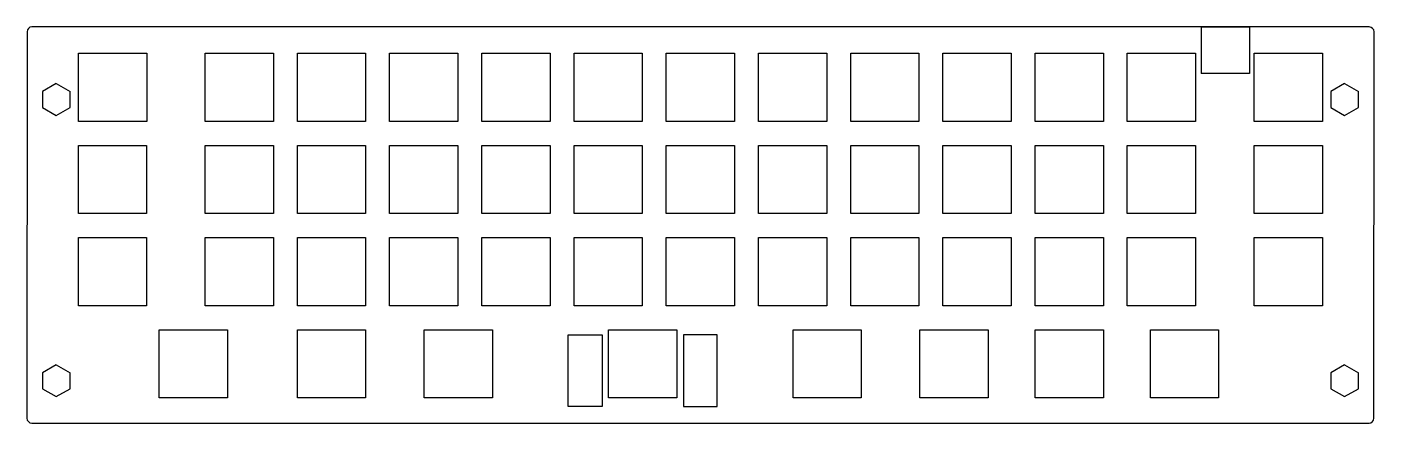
# Model space of a CAD drawing. Extents: x 80 to 358, y -177 to -95.
import ezdxf

# ---------------------------------------------------------------- set-up
doc = ezdxf.new("R2010")
doc.units = 0
doc.layers.add('BLACK', color=7, linetype='CONTINUOUS')

msp = doc.modelspace()

# ---------------------------------------------------------------- linework, layer by layer
at = {"layer": 'BLACK', "linetype": 'CONTINUOUS'}
for p, q in [((79.81, -95.99), (79.79, -175.87)), ((357.09, -95), (80.81, -94.99)), ((322.36, -94.985), (322.36, -104.61)), ((322.36, -94.985), (332.36, -94.985)), ((332.36, -94.985), (332.36, -104.61)), ((358.06, -175.87), (358.09, -96)), ((90.45, -100.41), (104.55, -100.41)), ((90.45, -114.51), (90.45, -100.41)), ((104.55, -100.41), (104.55, -114.51)), ((116.61625, -100.42375), (130.71625, -100.42375)), ((116.61625, -114.52375), (116.61625, -100.42375)), ((130.71625, -100.42375), (130.71625, -114.52375)), ((135.66625, -100.42375), (149.76625, -100.42375)), ((135.66625, -114.52375), (135.66625, -100.42375)), ((149.76625, -100.42375), (149.76625, -114.52375)), ((154.71625, -100.42375), (168.81625, -100.42375)), ((154.71625, -114.52375), (154.71625, -100.42375)), ((168.81625, -100.42375), (168.81625, -114.52375)), ((173.76625, -100.42375), (187.86625, -100.42375)), ((173.76625, -114.52375), (173.76625, -100.42375)), ((187.86625, -100.42375), (187.86625, -114.52375)), ((192.81625, -100.42375), (206.91625, -100.42375)), ((192.81625, -114.52375), (192.81625, -100.42375)), ((206.91625, -100.42375), (206.91625, -114.52375)), ((211.86625, -100.42375), (225.96625, -100.42375)), ((211.86625, -114.52375), (211.86625, -100.42375)), ((225.96625, -100.42375), (225.96625, -114.52375)), ((230.91625, -100.42375), (245.01625, -100.42375)), ((230.91625, -114.52375), (230.91625, -100.42375)), ((245.01625, -100.42375), (245.01625, -114.52375)), ((249.96625, -100.42375), (264.06625, -100.42375)), ((249.96625, -114.52375), (249.96625, -100.42375)), ((264.06625, -100.42375), (264.06625, -114.52375)), ((269.01625, -100.42375), (283.11625, -100.42375)), ((269.01625, -114.52375), (269.01625, -100.42375)), ((283.11625, -100.42375), (283.11625, -114.52375)), ((288.06625, -100.42375), (302.16625, -100.42375)), ((288.06625, -114.52375), (288.06625, -100.42375)), ((302.16625, -100.42375), (302.16625, -114.52375)), ((307.11625, -100.42375), (321.21625, -100.42375)), ((307.11625, -114.52375), (307.11625, -100.42375)), ((321.21625, -100.42375), (321.21625, -114.52375)), ((333.31, -100.42375), (347.41, -100.42375)), ((333.31, -114.52375), (333.31, -100.42375)), ((347.41, -100.42375), (347.41, -114.52375)), ((332.36, -104.61), (322.36, -104.61)), ((85.85, -106.7), (82.992116, -108.35)), ((82.992116, -108.35), (82.992116, -111.65)), ((85.85, -106.7), (88.707884, -108.35)), ((88.707884, -111.65), (88.707884, -108.35)), ((352, -106.7), (349.142116, -108.35)), ((349.142116, -108.35), (349.142116, -111.65)), ((352, -106.7), (354.857884, -108.35)), ((354.857884, -111.65), (354.857884, -108.35)), ((82.992116, -111.65), (85.85, -113.3)), ((85.85, -113.3), (88.707884, -111.65)), ((349.142116, -111.65), (352, -113.3)), ((352, -113.3), (354.857884, -111.65)), ((104.55, -114.51), (90.45, -114.51)), ((130.71625, -114.52375), (116.61625, -114.52375)), ((149.76625, -114.52375), (135.66625, -114.52375)), ((168.81625, -114.52375), (154.71625, -114.52375)), ((187.86625, -114.52375), (173.76625, -114.52375)), ((206.91625, -114.52375), (192.81625, -114.52375)), ((225.96625, -114.52375), (211.86625, -114.52375)), ((245.01625, -114.52375), (230.91625, -114.52375)), ((264.06625, -114.52375), (249.96625, -114.52375)), ((283.11625, -114.52375), (269.01625, -114.52375)), ((302.16625, -114.52375), (288.06625, -114.52375)), ((321.21625, -114.52375), (307.11625, -114.52375)), ((347.41, -114.52375), (333.31, -114.52375)), ((90.4225, -119.47375), (104.5225, -119.47375)), ((90.4225, -133.57375), (90.4225, -119.47375)), ((104.5225, -119.47375), (104.5225, -133.57375)), ((116.61625, -119.47375), (130.71625, -119.47375)), ((116.61625, -133.57375), (116.61625, -119.47375)), ((130.71625, -119.47375), (130.71625, -133.57375)), ((135.66625, -119.47375), (149.76625, -119.47375)), ((135.66625, -133.57375), (135.66625, -119.47375)), ((149.76625, -119.47375), (149.76625, -133.57375)), ((154.71625, -119.47375), (168.81625, -119.47375)), ((154.71625, -133.57375), (154.71625, -119.47375)), ((168.81625, -119.47375), (168.81625, -133.57375)), ((173.76625, -119.47375), (187.86625, -119.47375)), ((173.76625, -133.57375), (173.76625, -119.47375)), ((187.86625, -119.47375), (187.86625, -133.57375)), ((192.81625, -119.47375), (206.91625, -119.47375)), ((192.81625, -133.57375), (192.81625, -119.47375)), ((206.91625, -119.47375), (206.91625, -133.57375)), ((211.86625, -119.47375), (225.96625, -119.47375)), ((211.86625, -133.57375), (211.86625, -119.47375)), ((225.96625, -119.47375), (225.96625, -133.57375)), ((230.91625, -119.47375), (245.01625, -119.47375)), ((230.91625, -133.57375), (230.91625, -119.47375)), ((245.01625, -119.47375), (245.01625, -133.57375)), ((249.96625, -119.47375), (264.06625, -119.47375)), ((249.96625, -133.57375), (249.96625, -119.47375)), ((264.06625, -119.47375), (264.06625, -133.57375)), ((269.01625, -119.47375), (283.11625, -119.47375)), ((269.01625, -133.57375), (269.01625, -119.47375)), ((283.11625, -119.47375), (283.11625, -133.57375)), ((288.06625, -119.47375), (302.16625, -119.47375)), ((288.06625, -133.57375), (288.06625, -119.47375)), ((302.16625, -119.47375), (302.16625, -133.57375)), ((307.11625, -119.47375), (321.21625, -119.47375)), ((307.11625, -133.57375), (307.11625, -119.47375)), ((321.21625, -119.47375), (321.21625, -133.57375)), ((333.31, -119.47375), (347.41, -119.47375)), ((333.31, -133.57375), (333.31, -119.47375)), ((347.41, -119.47375), (347.41, -133.57375)), ((104.5225, -133.57375), (90.4225, -133.57375)), ((130.71625, -133.57375), (116.61625, -133.57375)), ((149.76625, -133.57375), (135.66625, -133.57375)), ((168.81625, -133.57375), (154.71625, -133.57375)), ((187.86625, -133.57375), (173.76625, -133.57375)), ((206.91625, -133.57375), (192.81625, -133.57375)), ((225.96625, -133.57375), (211.86625, -133.57375)), ((245.01625, -133.57375), (230.91625, -133.57375)), ((264.06625, -133.57375), (249.96625, -133.57375)), ((283.11625, -133.57375), (269.01625, -133.57375)), ((302.16625, -133.57375), (288.06625, -133.57375)), ((321.21625, -133.57375), (307.11625, -133.57375)), ((347.41, -133.57375), (333.31, -133.57375)), ((90.4225, -138.52375), (104.5225, -138.52375)), ((90.4225, -152.62375), (90.4225, -138.52375)), ((104.5225, -138.52375), (104.5225, -152.62375)), ((116.61625, -138.52375), (130.71625, -138.52375)), ((116.61625, -152.62375), (116.61625, -138.52375)), ((130.71625, -138.52375), (130.71625, -152.62375)), ((135.66625, -138.52375), (149.76625, -138.52375)), ((135.66625, -152.62375), (135.66625, -138.52375)), ((149.76625, -138.52375), (149.76625, -152.62375)), ((154.71625, -138.52375), (168.81625, -138.52375)), ((154.71625, -152.62375), (154.71625, -138.52375)), ((168.81625, -138.52375), (168.81625, -152.62375)), ((173.76625, -138.52375), (187.86625, -138.52375)), ((173.76625, -152.62375), (173.76625, -138.52375)), ((187.86625, -138.52375), (187.86625, -152.62375)), ((192.81625, -138.52375), (206.91625, -138.52375)), ((192.81625, -152.62375), (192.81625, -138.52375)), ((206.91625, -138.52375), (206.91625, -152.62375)), ((211.86625, -138.52375), (225.96625, -138.52375)), ((211.86625, -152.62375), (211.86625, -138.52375)), ((225.96625, -138.52375), (225.96625, -152.62375)), ((230.91625, -138.52375), (245.01625, -138.52375)), ((230.91625, -152.62375), (230.91625, -138.52375)), ((245.01625, -138.52375), (245.01625, -152.62375)), ((249.96625, -138.52375), (264.06625, -138.52375)), ((249.96625, -152.62375), (249.96625, -138.52375)), ((264.06625, -138.52375), (264.06625, -152.62375)), ((269.01625, -138.52375), (283.11625, -138.52375)), ((269.01625, -152.62375), (269.01625, -138.52375)), ((283.11625, -138.52375), (283.11625, -152.62375)), ((288.06625, -138.52375), (302.16625, -138.52375)), ((288.06625, -152.62375), (288.06625, -138.52375)), ((302.16625, -138.52375), (302.16625, -152.62375)), ((307.11625, -138.52375), (321.21625, -138.52375)), ((307.11625, -152.62375), (307.11625, -138.52375)), ((321.21625, -138.52375), (321.21625, -152.62375)), ((333.31, -138.52375), (347.41, -138.52375)), ((333.31, -152.62375), (333.31, -138.52375)), ((347.41, -138.52375), (347.41, -152.62375)), ((104.5225, -152.62375), (90.4225, -152.62375)), ((130.71625, -152.62375), (116.61625, -152.62375)), ((149.76625, -152.62375), (135.66625, -152.62375)), ((168.81625, -152.62375), (154.71625, -152.62375)), ((187.86625, -152.62375), (173.76625, -152.62375)), ((206.91625, -152.62375), (192.81625, -152.62375)), ((225.96625, -152.62375), (211.86625, -152.62375)), ((245.01625, -152.62375), (230.91625, -152.62375)), ((264.06625, -152.62375), (249.96625, -152.62375)), ((283.11625, -152.62375), (269.01625, -152.62375)), ((302.16625, -152.62375), (288.06625, -152.62375)), ((321.21625, -152.62375), (307.11625, -152.62375)), ((347.41, -152.62375), (333.31, -152.62375)), ((107.09125, -157.57375), (121.19125, -157.57375)), ((107.09125, -171.67375), (107.09125, -157.57375)), ((121.19125, -157.57375), (121.19125, -171.67375)), ((135.66625, -157.57375), (149.76625, -157.57375)), ((135.66625, -171.67375), (135.66625, -157.57375)), ((149.76625, -157.57375), (149.76625, -171.67375)), ((161.86, -157.57375), (175.96, -157.57375)), ((161.86, -171.67375), (161.86, -157.57375)), ((175.96, -157.57375), (175.96, -171.67375)), ((191.61, -158.62375), (198.61, -158.62375)), ((191.61, -173.42375), (191.61, -158.62375)), ((198.61, -158.62375), (198.61, -173.42375)), ((199.96, -157.57375), (214.06, -157.57375)), ((199.96, -171.67375), (199.96, -157.57375)), ((214.06, -157.57375), (214.06, -171.67375)), ((215.41, -158.62375), (215.41, -173.42375)), ((222.41, -158.62375), (215.41, -158.62375)), ((222.41, -173.42375), (222.41, -158.62375)), ((238.06, -157.57375), (252.16, -157.57375)), ((238.06, -171.67375), (238.06, -157.57375)), ((252.16, -157.57375), (252.16, -171.67375)), ((264.25375, -157.57375), (278.35375, -157.57375)), ((264.25375, -171.67375), (264.25375, -157.57375)), ((278.35375, -157.57375), (278.35375, -171.67375)), ((288.06625, -157.57375), (302.16625, -157.57375)), ((288.06625, -171.67375), (288.06625, -157.57375)), ((302.16625, -157.57375), (302.16625, -171.67375)), ((311.87875, -157.57375), (325.97875, -157.57375)), ((311.87875, -171.67375), (311.87875, -157.57375)), ((325.97875, -157.57375), (325.97875, -171.67375)), ((85.85, -164.81), (82.992116, -166.46)), ((82.992116, -166.46), (82.992116, -169.76)), ((85.85, -164.81), (88.707884, -166.46)), ((88.707884, -169.76), (88.707884, -166.46)), ((352, -164.81), (349.142116, -166.46)), ((349.142116, -166.46), (349.142116, -169.76)), ((352, -164.81), (354.857884, -166.46)), ((354.857884, -169.76), (354.857884, -166.46)), ((82.992116, -169.76), (85.85, -171.41)), ((85.85, -171.41), (88.707884, -169.76)), ((349.142116, -169.76), (352, -171.41)), ((352, -171.41), (354.857884, -169.76)), ((121.19125, -171.67375), (107.09125, -171.67375)), ((149.76625, -171.67375), (135.66625, -171.67375)), ((175.96, -171.67375), (161.86, -171.67375)), ((214.06, -171.67375), (199.96, -171.67375)), ((252.16, -171.67375), (238.06, -171.67375)), ((278.35375, -171.67375), (264.25375, -171.67375)), ((302.16625, -171.67375), (288.06625, -171.67375)), ((325.97875, -171.67375), (311.87875, -171.67375)), ((198.61, -173.42375), (191.61, -173.42375)), ((215.41, -173.42375), (222.41, -173.42375)), ((80.79, -176.87), (357.06, -176.87))]:
    msp.add_line(p, q, dxfattribs=at)
at = {"layer": 'BLACK'}
for centre, start, end in [((80.81, -95.99), 90, 180), ((357.09, -96), 0, 90), ((80.79, -175.87), -180, -90), ((357.06, -175.87), -90, 0)]:
    msp.add_arc(centre, 1, start, end, dxfattribs=at)

doc.saveas('drawing.dxf')
